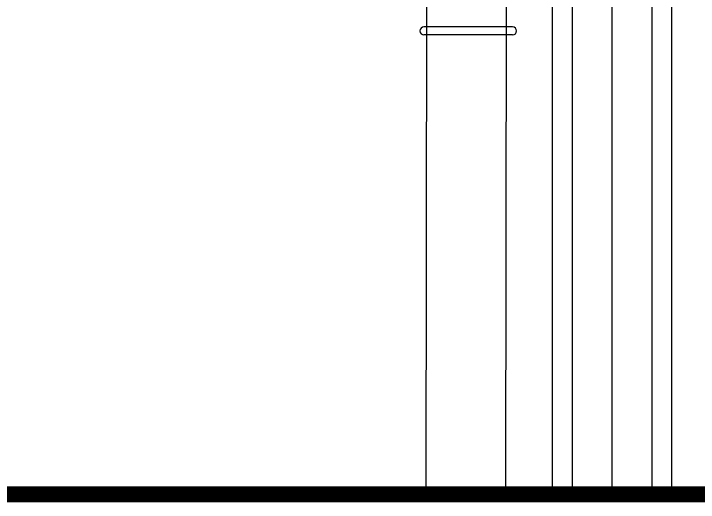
# Model space of a CAD drawing. Header units: inches. Extents: x 21 to 32698, y 13 to 3712.
# Drawn here: x 20837.2 to 20923.1, y 3074.3 to 3135.6 of the extents above; entities that cross this region are included whole.
import ezdxf

# ---------------------------------------------------------------- set-up
doc = ezdxf.new("R2010")
doc.units = ezdxf.units.IN
doc.header["$MEASUREMENT"] = 0
for name, color, linetype, lineweight in [('Z_MİM_-KM-Gor-15', 8, 'Continuous', 25), ('Z_MİM_-KM-IZO-THERMAL-PATTERN', 8, 'Continuous', 25), ('Z_MİM_-KM-IZO-THERMAL-ROCKWOOL', 8, 'BATTING', 25), ('Z_MİM_-KM-WALL', 8, 'Continuous', 25), ('Z_MİM_-KM-WALL-PLASTER', 8, 'Continuous', 25), ('Z_MİM__BM_Pafta', 8, 'Continuous', 25)]:
    doc.layers.add(name, color=color, linetype=linetype, lineweight=lineweight)
doc.linetypes.add('BATTING', pattern='A,0.00254,-2.54,[134,ltypeshp.shx,S=2.54,R=0,X=-2.54,Y=0],-5.08,[134,ltypeshp.shx,S=2.54,R=180,X=2.54,Y=0],-2.54', length=10.16254)

msp = doc.modelspace()

# ---------------------------------------------------------------- linework, layer by layer
at = {"layer": 'Z_MİM_-KM-Gor-15'}
for p, q in [((20888.977, 3075.259, 0), (20889.069, 3144.516, 0)), ((20898.977, 3075.259, 0), (20899.069, 3144.516, 0)), ((20899.83, 3133.896, 0), (20888.709, 3133.896, 0)), ((20899.83, 3132.896, 0), (20888.709, 3132.896, 0))]:
    msp.add_line(p, q, dxfattribs=at)
for centre, start, end in [((20888.709, 3133.396, 0), 90, 270), ((20899.83, 3133.396, 0), 270, 90)]:
    msp.add_arc(centre, 0.5, start, end, dxfattribs=at)
at = {"layer": 'Z_MİM_-KM-IZO-THERMAL-PATTERN', "ltscale": 1.5}
msp.add_line((20907.34, 3075.259), (20907.34, 3190.516), dxfattribs=at)
at = {"layer": 'Z_MİM_-KM-IZO-THERMAL-ROCKWOOL', "ltscale": 0.4}
msp.add_line((20912.34, 3075.259), (20912.34, 3190.516), dxfattribs=at)
at = {"layer": 'Z_MİM_-KM-WALL'}
msp.add_line((20919.84, 3075.259), (20919.84, 3140.516), dxfattribs=at)
at = {"layer": 'Z_MİM_-KM-WALL-PLASTER'}
for p, q in [((20904.84, 3075.259), (20904.84, 3190.516)), ((20917.34, 3075.259), (20917.34, 3190.516))]:
    msp.add_line(p, q, dxfattribs=at)
at = {"layer": 'Z_MİM__BM_Pafta', "transparency": 33554687, "const_width": 2}
msp.add_lwpolyline([(20495.889, 3662.978), (25229.229, 3662.978), (25229.229, 3075.259), (20495.889, 3075.259)], close=True, dxfattribs=at)

doc.saveas('drawing.dxf')
